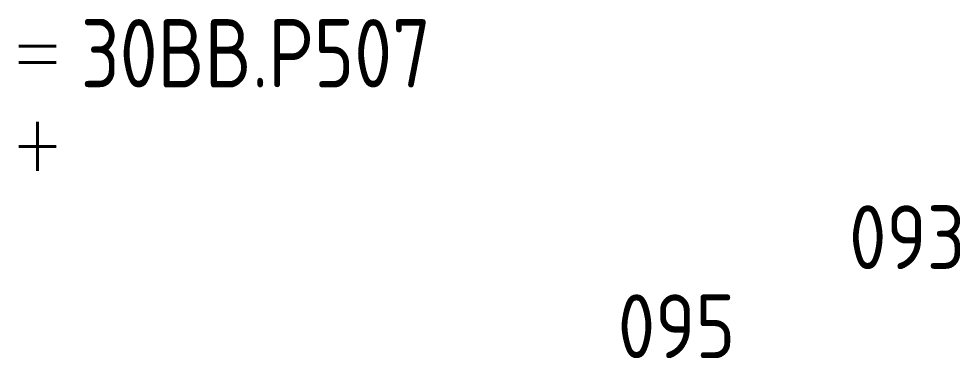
# Model space of a CAD drawing. Extents: x 10 to 952, y 6 to 232.
# Drawn here: x 910.91 to 952.28, y 5.65 to 20.54 of the extents above; entities that cross this region are included whole.
import ezdxf
from ezdxf.enums import TextEntityAlignment as Align

# ---------------------------------------------------------------- set-up
doc = ezdxf.new("R2010")
doc.units = 0
doc.header["$LTSCALE"] = 5
doc.header["$MEASUREMENT"] = 0
doc.layers.add('CART', color=7, linetype='CONTINUOUS')
doc.styles.add('DIN', font='DIN.shx', dxfattribs={"width": 0.85})
doc.styles.add('N', font='ROMANS', dxfattribs={"width": 0.85, "height": 3})

msp = doc.modelspace()

# ---------------------------------------------------------------- texts
at = {"layer": 'CART', "color": 3, "style": 'N', "width": 0.85}
for s, p in [('=', (910.543, 17.91)), ('+', (910.543, 13.873))]:
    msp.add_text(s, height=2.5, dxfattribs=at).set_placement(p)
at = {"layer": 'CART', "color": 3, "style": 'DIN', "width": 0.85}
msp.add_attdef('30BB.P507', text='', height=3, dxfattribs=at).set_placement((913.631, 16.63), align=Align.BOTTOM_LEFT)
at = {"layer": 'CART', "color": 2, "style": 'DIN', "width": 0.9, "flags": 1}
msp.add_attdef('093', text='', height=2.8, dxfattribs=at).set_placement((952.502, 9.557), align=Align.RIGHT)
at = {"layer": 'CART', "color": 7, "style": 'DIN', "width": 0.9, "flags": 1}
msp.add_attdef('095', (937.229, 5.648), '', height=2.8, dxfattribs=at)

doc.saveas('drawing.dxf')
